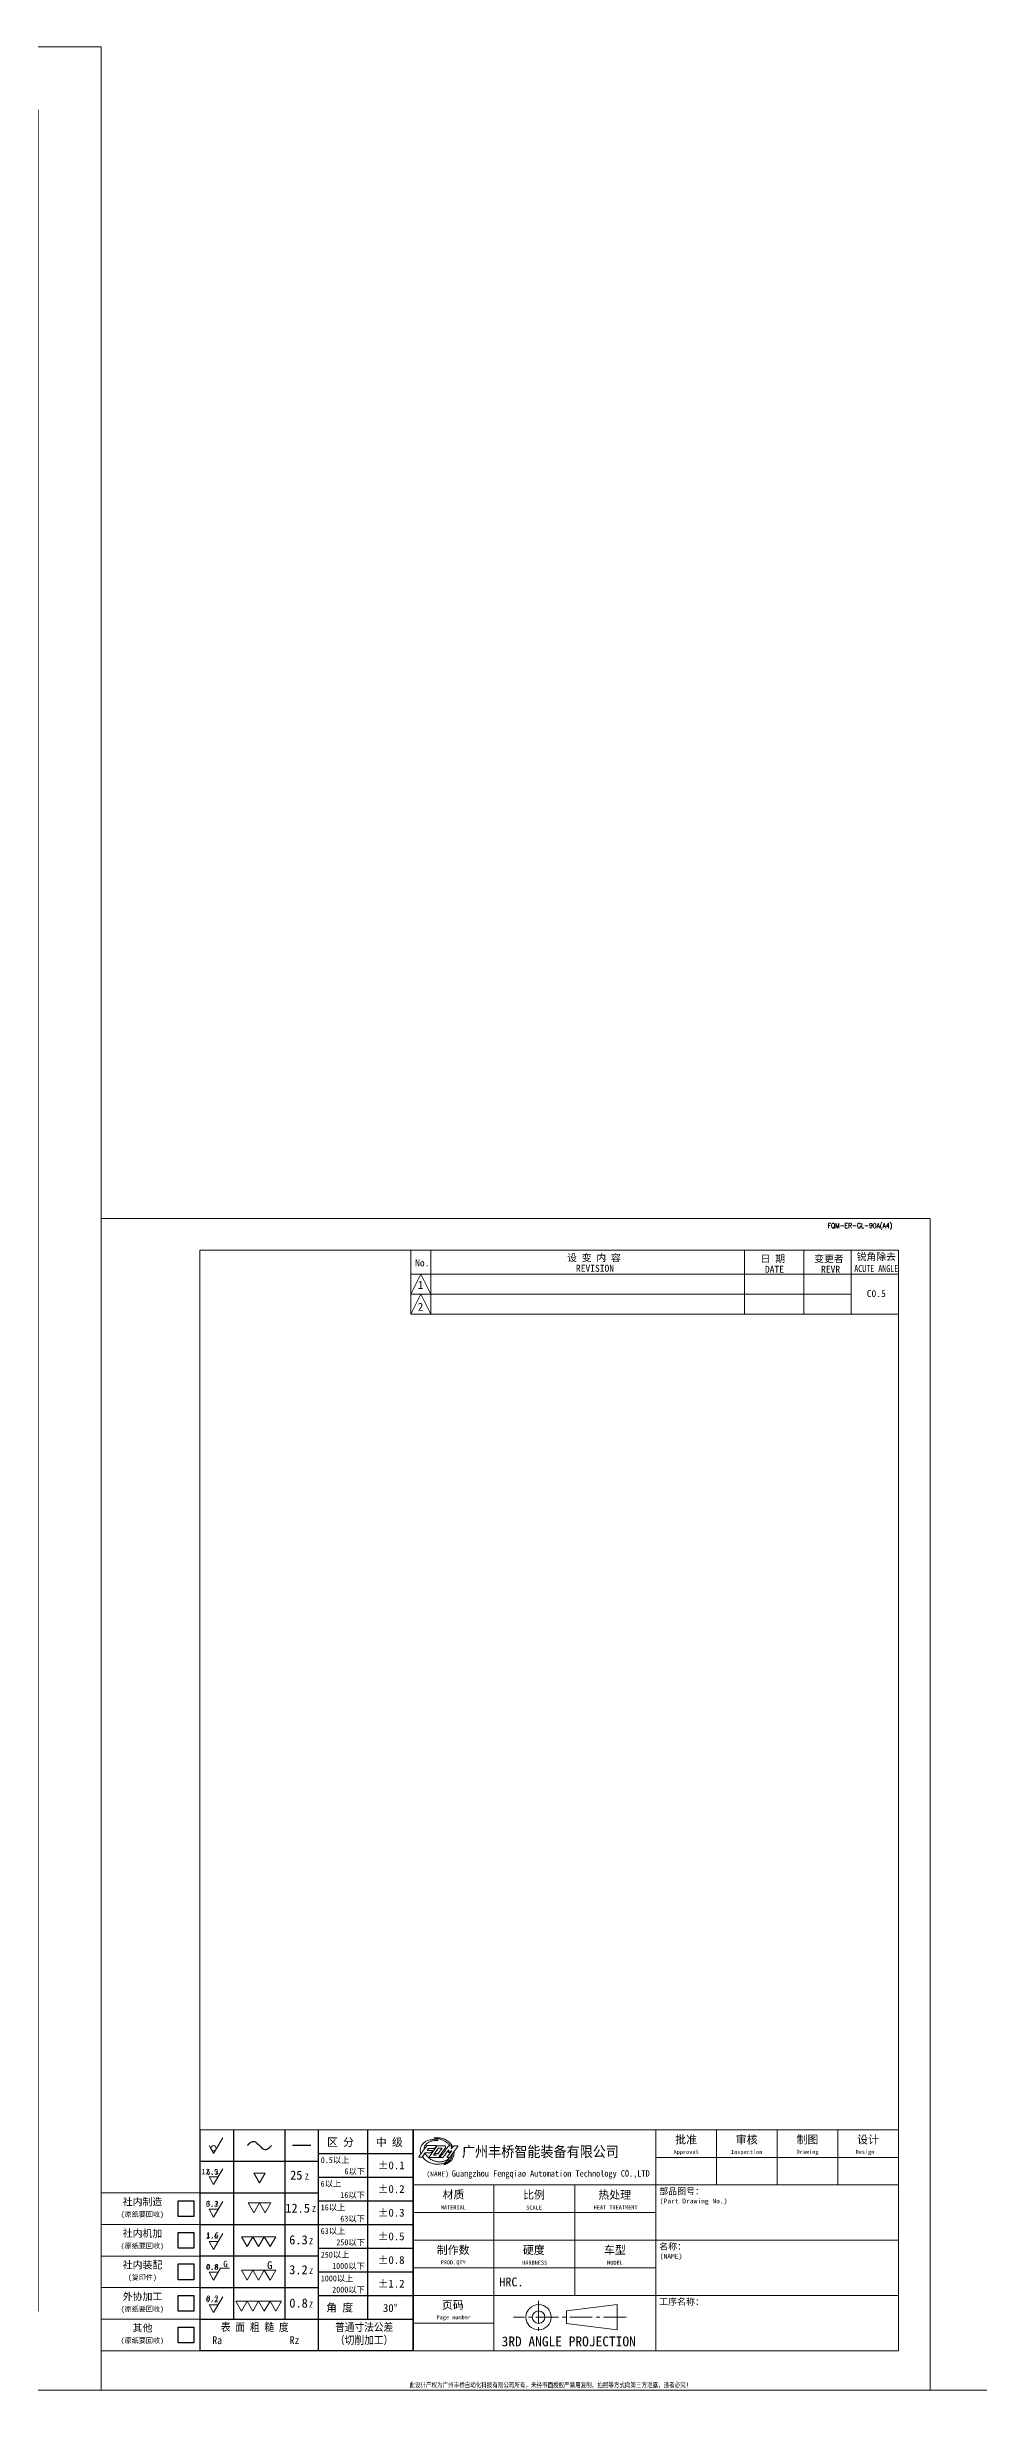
# Model space of a CAD drawing. Extents: x 84854 to 157441, y -74795 to -53229.
# Drawn here: x 90090 to 90326, y -54307 to -53713 of the extents above; entities that cross this region are included whole.
import ezdxf
from ezdxf.enums import TextEntityAlignment as Align

# ---------------------------------------------------------------- set-up
doc = ezdxf.new("R2010")
doc.units = 0
doc.header["$MEASUREMENT"] = 0
doc.linetypes.add('CENTER2', pattern=[28.575, 19.05, -3.175, 3.175, -3.175])
for name, color, linetype, lineweight in [('A4', 3, 'Continuous', 20), ('图框', 7, 'Continuous', 20), ('尺寸线', 3, 'Continuous', 13), ('细实线', 4, 'Continuous', 25)]:
    doc.layers.add(name, color=color, linetype=linetype, lineweight=lineweight)
doc.layers.add('MARK', color=7, linetype='Continuous')
doc.styles.add('CH-1', font='')
doc.styles.add('MX_NOTE_STANDARD', font='txt.shx', dxfattribs={"bigfont": 'extfont.shx'})
doc.styles.get("Standard").update_dxf_attribs({"font": 'FSGB2312.ttf', "width": 0.8, "height": 3.5})
doc.styles.get('CH-1').set_extended_font_data('SimSun')

# ---------------------------------------------------------------- blocks, each defined once
blk = doc.blocks.new('A$C34C2392C')
at = {"linetype": 'CENTER2', "ltscale": 0.3}
for p, q in [((-5.53, 4.13), (-5.53, -4.13)), ((16.64, 0), (-11.88, 0))]:
    blk.add_line(p, q, dxfattribs=at)
for p, q in [((1.54, 1.6), (14.34, 3.2)), ((14.34, 3.2), (14.34, -3.2)), ((1.54, -1.6), (1.54, 1.6)), ((14.34, -3.2), (1.54, -1.6))]:
    blk.add_line(p, q)
for radius in [3.2, 1.6]:
    blk.add_arc((-5.53, 0), radius, 0, 359.9894)
blk = doc.blocks.new('111')
at = {"color": 140, "ltscale": 0.5}
for p, q in [((-14567.7, -14968.3), (-14571.8, -14973.7)), ((-14543.3, -14962.2), (-14565.3, -14991.6)), ((-14540.2, -14960.6), (-14522, -14960.6)), ((-14502.3, -14960.6), (-14508.4, -14960.6)), ((-14506.1, -14994), (-14482.9, -14962.7)), ((-14493.9, -14960.6), (-14484, -14960.6)), ((-14587.4, -14993.9), (-14594.8, -14993.9)), ((-14577.2, -14981.4), (-14586.3, -14993.4)), ((-14563.8, -14994.7), (-14537.6, -14994.7)), ((-14556.2, -14975.8), (-14559.3, -14980.3)), ((-14545.4, -14987.7), (-14553.2, -14987.7)), ((-14545.3, -14987.5), (-14547.4, -14984)), ((-14541.9, -14983), (-14547, -14983)), ((-14541.9, -14983), (-14541, -14984.5)), ((-14532.3, -14994.7), (-14526.7, -14994.7))]:
    blk.add_line(p, q, dxfattribs=at)
for centre, radius, start, end in [((-14570.7, -14962.6), 2.59, 90, 143.2146), ((-14567.6, -14968.4), 0.13, 90, 142.9576), ((-14551.2, -14967), 1.3, 270, 322.847), ((-14545.3, -14960.5), 0.518, 322.847, 90), ((-14540.2, -14964.5), 3.89, 90, 143.1791), ((-14538.5, -14967.8), 0.13, 90, 143.2802), ((-14528.8, -14967.8), 0.13, 323.8117, 90), ((-14522, -14964.5), 3.89, 323.504, 90), ((-14508.4, -14961.9), 1.3, 90, 142.7605), ((-14484, -14961.9), 1.3, 323.5154, 90), ((-14594.8, -14992.6), 1.3, 143.2146, 270), ((-14587.4, -14992.6), 1.3, 270, 322.7804), ((-14576.2, -14982.2), 1.3, 90, 142.7804), ((-14571.7, -14973.7), 0.13, 142.9576, 270), ((-14563.8, -14992.7), 1.94, 143.1791, 270), ((-14553.2, -14987.5), 0.13, 143.2802, 270), ((-14545.4, -14987.5), 0.13, 270, 30.8735), ((-14540.9, -14984.4), 0.13, 209.8404, 323.8117), ((-14532.3, -14993.4), 1.3, 142.7605, 270), ((-14526.7, -14992.7), 1.94, 270, 323.3415), ((-14513.5, -14993.9), 0.648, 143.387, 270), ((-14509.4, -14973.3), 0.324, 354.5829, 143.4402), ((-14507.1, -14993.3), 1.3, 270, 323.5154), ((-14500.9, -14975.4), 0.324, 323.3038, 127.2693)]:
    blk.add_arc(centre, radius, start, end, dxfattribs=at)
for points, knots in [([(-14572.8, -14961), (-14573, -14961.3), (-14573.2, -14961.6), (-14573.5, -14961.9), (-14580.9, -14971.9), (-14588.4, -14981.9), (-14595.9, -14991.8)], [-0.084236, -0.084236, -0.084236, -0.084236, 0, 0, 0, 2.885251, 2.885251, 2.885251, 2.885251]), ([(-14570.7, -14960), (-14570.4, -14960), (-14570.1, -14960), (-14569.7, -14960), (-14569.7, -14960), (-14569.7, -14960), (-14569.7, -14960), (-14562.3, -14960), (-14554.8, -14960), (-14547.3, -14960), (-14547.3, -14960), (-14547.3, -14960), (-14547.3, -14960), (-14546.6, -14960), (-14546, -14960), (-14545.3, -14960)], [-0.077734, -0.077734, -0.077734, -0.077734, 0, 0, 0, 0, 0, 0, 1.729211, 1.729211, 1.729211, 1.729211, 1.729211, 1.729211, 1.885805, 1.885805, 1.885805, 1.885805]), ([(-14551.2, -14968.3), (-14551.2, -14968.3), (-14551.3, -14968.3), (-14551.3, -14968.3), (-14551.3, -14968.3), (-14551.3, -14968.3), (-14551.3, -14968.3), (-14556.8, -14968.3), (-14562.2, -14968.3), (-14567.6, -14968.3)], [-0.012966, -0.012966, -0.012966, -0.012966, 0, 0, 0, 0, 0, 0, 1.257183, 1.257183, 1.257183, 1.257183]), ([(-14544.9, -14960.8), (-14545.2, -14961.3), (-14545.6, -14961.8), (-14546, -14962.3), (-14546, -14962.3), (-14546, -14962.3), (-14546, -14962.3), (-14547.2, -14963.9), (-14548.5, -14965.6), (-14549.8, -14967.3), (-14549.8, -14967.3), (-14549.8, -14967.3), (-14549.8, -14967.3), (-14549.9, -14967.4), (-14550, -14967.6), (-14550.1, -14967.8)], [-0.1423966, -0.1423966, -0.1423966, -0.1423966, 0, 0, 0, 0, 0, 0, 0.4822707, 0.4822707, 0.4822707, 0.4822707, 0.4822707, 0.4822707, 0.529029, 0.529029, 0.529029, 0.529029]), ([(-14509.4, -14961.1), (-14509.8, -14961.6), (-14510.2, -14962.1), (-14510.5, -14962.5), (-14518, -14972.3), (-14525.4, -14982.1), (-14532.8, -14991.9), (-14533, -14992.1), (-14533.2, -14992.4), (-14533.4, -14992.6)], [-0.140102, -0.140102, -0.140102, -0.140102, 0, 0, 0, 2.844058, 2.844058, 2.844058, 2.913465, 2.913465, 2.913465, 2.913465]), ([(-14502.3, -14960.6), (-14502.1, -14960.6), (-14501.6, -14960.6), (-14500.7, -14961), (-14500.3, -14962.2), (-14500.5, -14963.8), (-14501.1, -14965.4), (-14501.7, -14967), (-14502.1, -14968.2), (-14502.5, -14968.9), (-14502.4, -14969.2), (-14502.1, -14969.2), (-14501.7, -14969.1), (-14500.9, -14968.2), (-14499.7, -14966.7), (-14498, -14964.7), (-14496.4, -14962.8), (-14495, -14961.5), (-14494.2, -14960.9), (-14493.9, -14960.6)], [0, 0, 0, 0, 0.047379, 0.11361, 0.198731, 0.32589, 0.467244, 0.599055, 0.733672, 0.758899, 0.77069, 0.790267, 0.820293, 0.867992, 1.054564, 1.278066, 1.476304, 1.62487, 1.711224, 1.711224, 1.711224, 1.711224]), ([(-14547, -14983), (-14547.1, -14983), (-14547.2, -14982.9), (-14547.4, -14983.1), (-14547.5, -14983.2), (-14547.5, -14983.4), (-14547.5, -14983.6), (-14547.5, -14983.8), (-14547.4, -14983.9), (-14547.4, -14984)], [0, 0, 0, 0, 0.0189462, 0.0330559, 0.0436533, 0.0575788, 0.0766083, 0.0956988, 0.1082528, 0.1082528, 0.1082528, 0.1082528]), ([(-14514, -14993.5), (-14513.6, -14993.1), (-14513.3, -14992.6), (-14512.9, -14992.1), (-14512.9, -14992.1), (-14512.9, -14992.1), (-14512.9, -14992.1), (-14508.8, -14986.6), (-14504.7, -14981.1), (-14500.6, -14975.6)], [-0.132838, -0.132838, -0.132838, -0.132838, 0, 0, 0, 0, 0, 0, 1.591518, 1.591518, 1.591518, 1.591518])]:
    blk.add_open_spline(points, degree=3, knots=knots, dxfattribs=at)
at = {"color": 3, "ltscale": 0.5}
for points, knots in [([(-14589.9, -14983.8), (-14590.4, -14982), (-14591.2, -14978.8), (-14591.6, -14974.3), (-14591.4, -14970.7), (-14590.9, -14967), (-14589.8, -14963.6), (-14588.2, -14960.3), (-14586.3, -14957.4), (-14584, -14954.2), (-14580.5, -14951.2), (-14575.7, -14948), (-14569.9, -14945.3), (-14562.8, -14943.2), (-14555.4, -14942.7), (-14549.1, -14942.9), (-14544.8, -14943.3), (-14542.5, -14943.7), (-14541.4, -14944.1), (-14540.9, -14944.2), (-14540.9, -14944.9), (-14541.2, -14945.4), (-14541.6, -14945.5), (-14541.8, -14945.5)], [0.033361, 0.033361, 0.033361, 0.033361, 0.471833, 0.793856, 1.06763, 1.327784, 1.632518, 1.904259, 2.171672, 2.434164, 2.811787, 3.221221, 3.771763, 4.287691, 4.918993, 5.487196, 5.736969, 5.935719, 6.004988, 6.011363, 6.068145, 6.111246, 6.151841, 6.151841, 6.151841, 6.151841]), ([(-14541.8, -14945.5), (-14544, -14945.5), (-14549.8, -14945.4), (-14558.5, -14946.4), (-14566.7, -14949.7), (-14573.3, -14954.5), (-14577.9, -14960.3), (-14580.4, -14966.2), (-14580.2, -14969.6), (-14580.1, -14970.8)], [0, 0, 0, 0, 0.511401, 1.333961, 2.006207, 2.544799, 3.201133, 3.690752, 3.982461, 3.982461, 3.982461, 3.982461]), ([(-14551.6, -14937.9), (-14551.6, -14937.9), (-14551.6, -14937.7), (-14549.7, -14937.5), (-14547.4, -14937.5), (-14543.1, -14937.6), (-14538.3, -14937.7), (-14532.8, -14938.2), (-14526.8, -14940), (-14520.8, -14941.9), (-14516, -14944.5), (-14511.7, -14947.4), (-14507.7, -14950.2), (-14503.7, -14954.2), (-14500.5, -14958.5), (-14498.4, -14961.8), (-14497.6, -14963.6), (-14497.5, -14964.1)], [0, 0, 0, 0, 0.013513, 0.041806, 0.340693, 0.661167, 1.001786, 1.450195, 1.93793, 2.441413, 2.919246, 3.201062, 3.624217, 4.053268, 4.510623, 4.853859, 4.962074, 4.962074, 4.962074, 4.962074]), ([(-14585.3, -14992), (-14584.1, -14993.8), (-14580.6, -14999.1), (-14571.8, -15006), (-14560.7, -15011.6), (-14548.1, -15014.3), (-14535.9, -15014.2), (-14524.3, -15011.8), (-14515.8, -15006.9), (-14510.9, -15001.8), (-14508.5, -14998.8), (-14507.9, -14996.8), (-14508.7, -14996.6), (-14508.9, -14996.9), (-14509, -14997.1)], [0.008574, 0.008574, 0.008574, 0.008574, 0.511088, 1.461558, 2.551285, 3.372869, 4.408758, 5.360341, 6.07413, 6.646139, 6.965728, 7.014048, 7.055407, 7.097199, 7.097199, 7.097199, 7.097199]), ([(-14509, -14997.1), (-14509.6, -14997.8), (-14511.8, -15000.5), (-14517.5, -15003.5), (-14524.1, -15005.7), (-14530.8, -15007.1), (-14537.1, -15007.1), (-14542.9, -15006.7), (-14547.9, -15005.4), (-14552.8, -15004), (-14558, -15001.8), (-14563.2, -14998.7), (-14568.5, -14995.1), (-14572.4, -14990.5), (-14575.8, -14986.3), (-14577.4, -14983.7), (-14578, -14982.5)], [0, 0, 0, 0, 0.227272, 0.804496, 1.430419, 1.862632, 2.367125, 2.88024, 3.204387, 3.579335, 4.036384, 4.516387, 4.985288, 5.507707, 5.907232, 6.223175, 6.223175, 6.223175, 6.223175]), ([(-14498.3, -14983.5), (-14498.5, -14984.9), (-14498.8, -14987), (-14499.6, -14990), (-14500.7, -14992.4), (-14501.7, -14995.1), (-14503.2, -14997.6), (-14505.1, -15000.8), (-14507.4, -15003.2), (-14510, -15006.1), (-14513.1, -15008.2), (-14516.3, -15010.6), (-14519.5, -15012.3), (-14521.5, -15013.5), (-14523.3, -15013.9), (-14523.3, -15015), (-14522.7, -15015.1), (-14522.3, -15015.1)], [0.004933, 0.004933, 0.004933, 0.004933, 0.333622, 0.498315, 0.724349, 0.934741, 1.17012, 1.401267, 1.780901, 1.94954, 2.292483, 2.648069, 2.865789, 3.139575, 3.199954, 3.253921, 3.331828, 3.331828, 3.331828, 3.331828]), ([(-14522.3, -15015.1), (-14521.4, -15014.9), (-14518.3, -15014.2), (-14513.8, -15012.1), (-14508.8, -15009), (-14504.6, -15006), (-14500.9, -15001.9), (-14497.9, -14997.5), (-14495.5, -14992.1), (-14493.5, -14985.3), (-14493.4, -14979.9), (-14493.3, -14976.8)], [0, 0, 0, 0, 0.196818, 0.752706, 1.133972, 1.558354, 1.94217, 2.414014, 2.774875, 3.316286, 4.02771, 4.02771, 4.02771, 4.02771])]:
    blk.add_open_spline(points, degree=3, knots=knots, dxfattribs=at)
at = {"color": 140, "ltscale": 0.5}
for points in [[(-14538.6, -14967.8), (-14543.5, -14974.3), (-14548.4, -14980.9), (-14553.3, -14987.5)], [(-14528.6, -14967.9), (-14532.7, -14973.4), (-14536.8, -14979), (-14540.8, -14984.5)], [(-14538.5, -14967.7), (-14535.3, -14967.7), (-14532, -14967.7), (-14528.8, -14967.7)], [(-14518.8, -14966.8), (-14524.8, -14974.9), (-14530.8, -14982.9), (-14536.7, -14991)], [(-14561.5, -14980.9), (-14566.4, -14980.9), (-14571.3, -14980.9), (-14576.2, -14980.9)], [(-14557.6, -14973.9), (-14562.3, -14973.9), (-14567, -14973.9), (-14571.7, -14973.9)], [(-14509.6, -14973.1), (-14514, -14979), (-14518.5, -14985), (-14525.1, -14993.9)], [(-14513.5, -14994.6), (-14511.3, -14994.6), (-14509.2, -14994.6), (-14507.1, -14994.6)], [(-14509.6, -14978.7), (-14509.4, -14976.9), (-14509.2, -14975.1), (-14509.1, -14973.3)], [(-14507.2, -14979.8), (-14505.2, -14978.3), (-14503.1, -14976.7), (-14501.1, -14975.2)]]:
    blk.add_open_spline(points, degree=3, dxfattribs=at)
at = {"color": 3, "ltscale": 0.5}
blk.add_spline([(-14551.6, -14937.9), (-14551.4, -14938.6), (-14550.3, -14939), (-14547, -14939.3), (-14544.1, -14939.7), (-14539.6, -14940.5), (-14534.6, -14941.6), (-14530.3, -14942.9), (-14526, -14944.5), (-14522.1, -14946.7), (-14518.5, -14948.7), (-14512.4, -14953.2), (-14509.6, -14955.7), (-14508.2, -14957.2), (-14505.2, -14960.6)], degree=3, dxfattribs=at)
at = {"color": 140, "ltscale": 0.5}
for points in [[(-14561.5, -14980.9), (-14560.5, -14980.9), (-14559.9, -14980.8), (-14559.6, -14980.6), (-14559.3, -14980.3)], [(-14556.2, -14975.8), (-14556, -14975.3), (-14556, -14974.7), (-14556.2, -14974.2), (-14556.5, -14974), (-14557, -14973.9), (-14557.6, -14973.9)], [(-14536.7, -14991), (-14536.8, -14991.1), (-14536.8, -14991.3), (-14536.5, -14991.8), (-14536.2, -14992.4), (-14535.7, -14993.2), (-14535.5, -14993.5), (-14535.6, -14994), (-14536.2, -14994.3), (-14536.9, -14994.6), (-14537.6, -14994.7)], [(-14509.6, -14978.7), (-14509.6, -14979.5), (-14509.5, -14980.1), (-14509.1, -14980.4), (-14508.7, -14980.6), (-14508.3, -14980.5), (-14507.9, -14980.4), (-14507.2, -14979.8)]]:
    blk.add_spline(points, degree=3, dxfattribs=at)
blk = doc.blocks.new('A$C67844AE1')
for p, q in [((-492, 112), (0, 112)), ((-246, 112), (-246, -112)), ((-184.5, 112), (-184.5, 56)), ((-123, 112), (-123, 56)), ((-61.5, 112), (-61.5, 56)), ((0, -112), (0, 112)), ((-246, 84), (0, 84)), ((-492, 68), (-492, -112)), ((-492, 68), (-492, -112)), ((-492, -112), (-492, 68)), ((-492, 68), (-492, -112)), ((-492, 68), (-492, -112)), ((-492, 68), (-492, -112)), ((-492, 68), (-492, -112)), ((-492, 68), (-492, -112)), ((-492, 68), (-492, -112)), ((-492, -112), (-492, 68)), ((-492, 68), (-492, -112)), ((-492, 68), (-492, -112)), ((-492, 68), (-492, -112)), ((-492, 68), (-492, -112)), ((-492, 56), (0, 56)), ((-410, 56), (-410, -112)), ((-328, 56), (-328, -56)), ((-492, 28), (-246, 28)), ((-492, 0), (0, 0)), ((-492, -28), (-246, -28)), ((-492, -56), (0, -56)), ((-492, -84), (-410, -84)), ((-492, -112), (0, -112))]:
    blk.add_line(p, q)
at = {"layer": '细实线', "color": 0, "linetype": 'Continuous'}
for p, q in [((-492, 112), (-492, 56)), ((-492, 68), (-492, -112)), ((-492, 68), (-492, -112)), ((-492, 68), (-492, -112))]:
    blk.add_line(p, q, dxfattribs=at)
at = {"color": 140, "xscale": 0.35, "yscale": 0.35, "zscale": 0.35}
blk.add_blockref('111', (4622.4, 5332), dxfattribs=at)
at = {"lineweight": 35, "xscale": 4, "yscale": 4, "zscale": 4}
blk.add_blockref('A$C34C2392C', (-342.6, -78), dxfattribs=at)
at = {"style": 'CH-1'}
for s, height, p in [('批准', 8.11, (-215.2, 102.3)), ('审核', 8.11, (-153.8, 102.3)), ('制图', 8.11, (-92.2, 102.3)), ('设计', 8.11, (-30.8, 102.3)), ('Approval', 4.06, (-215.2, 89.1)), ('Inspection', 4.06, (-153.8, 89.1)), ('Drawing', 4.06, (-92.2, 89.1)), ('Design  ', 4.06, (-30.8, 89.1)), ('比例', 8.11, (-369.3, 46.3)), ('MATERIAL', 4.06, (-451.1, 33.3)), ('SCALE', 4.06, (-369.3, 33.1)), ('制作数', 8.11, (-451.3, -9.7)), ('车型', 8.11, (-287.3, -9.7)), ('PROD.QTY', 4.06, (-451.3, -22.9)), ('MODEL', 4.06, (-287.3, -22.9)), ('3RD ANGLE PROJECTION', 10, (-334.2, -102.6))]:
    blk.add_text(s, height=height, dxfattribs=at).set_placement(p, align=Align.MIDDLE)
at = {"lineweight": 35, "style": 'CH-1'}
for s, height, p in [('(NAME)', 4.87, (-478.4, 64.7)), ('部品图号：', 6.49, (-242.5, 46.4)), ('(Part Drawing No.)', 4.868, (-241.9, 37.3)), ('名称：', 6.49, (-242.5, -9.6)), ('(NAME)', 4.87, (-241.9, -18.7)), ('工序名称：', 6.49, (-242.5, -65.6))]:
    blk.add_text(s, height=height, dxfattribs=at).set_placement(p)
at = {"style": 'CH-1'}
blk.add_text('材质', height=8.11, dxfattribs=at).set_placement((-462.1, 42.2))
at = {"lineweight": 35, "style": 'CH-1'}
for s, height, p in [('热处理', 8.11, (-287.6, 46.3)), ('HEAT TREATMENT', 4.055, (-286.7, 33.3)), ('硬度', 8.11, (-369.6, -9.7)), ('HARDNESS', 4.06, (-368.7, -22.7)), ('HRC.', 9, (-392.3, -42.3, -1000.3)), ('页码', 8.11, (-451.6, -65.7)), ('Page number', 4.055, (-450.7, -78.7))]:
    blk.add_text(s, height=height, dxfattribs=at).set_placement(p, align=Align.MIDDLE)
at = {"layer": 'MARK', "style": 'CH-1', "width": 0.9}
blk.add_text('广州丰桥智能装备有限公司', height=10.8, dxfattribs=at).set_placement((-442.4, 84.4))
at = {"layer": 'MARK', "insert": (-452.7, 71), "char_height": 6.5, "width": 556.951, "attachment_point": 1, "style": 'CH-1'}
blk.add_mtext('{\\W0.9;Guangzhou Fengqiao Automation Technology CO.,LTD}', dxfattribs=at)
blk = doc.blocks.new('A$C32AF00EF')
for p, q in [((0, 0), (2.89, 5)), ((-1.44, 2.5), (0, 0))]:
    blk.add_line(p, q)
blk.add_circle((0, 1.67), 0.833)
blk = doc.blocks.new('A$C553B2148')
for p, q in [((1.44, 0), (-1.44, 0)), ((-1.44, 0), (0, -2.5)), ((0, -2.5), (2.89, 2.5))]:
    blk.add_line(p, q)
at = {"style": 'MX_NOTE_STANDARD'}
blk.add_attdef('12.5', text='', height=1.75, dxfattribs=at).set_placement((1.44, 0.28), align=Align.BOTTOM_RIGHT)
blk = doc.blocks.new('A$C1377093C')
for p, q in [((0, 0), (-1.44, 2.5)), ((-1.44, 2.5), (1.44, 2.5)), ((1.44, 2.5), (0, 0))]:
    blk.add_line(p, q)
blk = doc.blocks.new('A$C6D2D6B6B')
for p, q in [((0, 0), (-1.44, 2.5)), ((-1.44, 2.5), (1.44, 2.5)), ((1.44, 2.5), (0, 0)), ((1.44, 2.5), (4.33, 2.5)), ((2.89, 0), (1.44, 2.5)), ((4.33, 2.5), (2.89, 0))]:
    blk.add_line(p, q)
blk = doc.blocks.new('A$C62DD302B')
for p, q in [((-2.89, 0), (-4.33, 2.5)), ((-4.33, 2.5), (-1.44, 2.5)), ((-1.44, 2.5), (-2.89, 0)), ((-1.44, 2.5), (1.44, 2.5)), ((0, 0), (-1.44, 2.5)), ((1.44, 2.5), (0, 0)), ((2.89, 0), (1.44, 2.5)), ((1.44, 2.5), (4.33, 2.5)), ((4.33, 2.5), (2.89, 0))]:
    blk.add_line(p, q)
blk = doc.blocks.new('A$C077E39D2')
for p, q in [((-4.33, -2.5), (-5.77, 0)), ((-5.77, 0), (-2.89, 0)), ((-2.89, 0), (-4.33, -2.5)), ((-2.89, 0), (0, 0)), ((-1.44, -2.5), (-2.89, 0)), ((0, 0), (-1.44, -2.5)), ((1.44, -2.5), (0, 0)), ((0, 0), (2.89, 0)), ((2.89, 0), (1.44, -2.5)), ((4.33, -2.5), (2.89, 0)), ((2.89, 0), (5.77, 0)), ((5.77, 0), (4.33, -2.5))]:
    blk.add_line(p, q)
blk = doc.blocks.new('A$C09D43E00')
for p, q in [((0, 0), (1.78, 3.08)), ((1.78, 3.08), (4.07, 3.08)), ((1.15, 2), (-1.15, 2)), ((-1.15, 2), (0, 0))]:
    blk.add_line(p, q)
at = {"style": 'MX_NOTE_STANDARD'}
blk.add_attdef('12.5', text='', height=1.4, dxfattribs=at).set_placement((1.15, 2.22), align=Align.BOTTOM_RIGHT)
at = {"layer": '细实线', "color": 0, "style": 'CH-1'}
blk.add_text('G', height=1.6, dxfattribs=at).set_placement((2.47, 3.33))
blk = doc.blocks.new('A$C339E5D7D')
for p, q in [((-2.89, 0), (-4.33, 2.5)), ((-4.33, 2.5), (-1.44, 2.5)), ((-1.44, 2.5), (-2.89, 0)), ((-1.44, 2.5), (1.44, 2.5)), ((0, 0), (-1.44, 2.5)), ((1.44, 2.5), (0, 0)), ((2.89, 0), (1.44, 2.5)), ((1.44, 2.5), (4.33, 2.5)), ((4.33, 2.5), (2.89, 0))]:
    blk.add_line(p, q)
at = {"layer": '细实线', "color": 0, "style": 'CH-1'}
blk.add_text('G', height=2, dxfattribs=at).set_placement((2.13, 2.81))
blk = doc.blocks.new('54')
for p, q in [((5360.79, 6053.19), (5468.79, 6053.19)), ((5468.79, 6047.19), (5468.79, 5957.19)), ((5468.79, 6047.19), (5468.79, 5957.19)), ((5468.79, 5957.19), (5468.79, 6047.19)), ((5468.79, 6047.19), (5468.79, 5957.19)), ((5468.79, 6047.19), (5468.79, 5957.19)), ((5468.79, 6047.19), (5468.79, 5957.19)), ((5468.79, 6047.19), (5468.79, 5957.19)), ((5468.79, 6047.19), (5468.79, 5957.19)), ((5468.79, 6047.19), (5468.79, 5957.19)), ((5468.79, 5957.19), (5468.79, 6047.19)), ((5468.79, 6047.19), (5468.79, 5957.19)), ((5468.79, 6047.19), (5468.79, 5957.19)), ((5468.79, 6047.19), (5468.79, 5957.19)), ((5468.79, 6047.19), (5468.79, 5957.19))]:
    blk.add_line(p, q)
at = {"layer": '细实线', "color": 0, "linetype": 'Continuous'}
for p, q in [((5360.79, 6053.19), (5360.79, 5941.19)), ((5377.79, 6053.19), (5377.79, 5957.19)), ((5403.79, 6053.19), (5403.79, 5957.19)), ((5420.79, 6053.19), (5420.79, 5941.19)), ((5445.79, 6053.19), (5445.79, 5957.19)), ((5468.79, 6053.19), (5468.79, 5941.19)), ((5468.79, 6047.19), (5468.79, 5957.19)), ((5468.79, 6047.19), (5468.79, 5957.19)), ((5468.79, 6047.19), (5468.79, 5957.19)), ((5407.7, 6045.29), (5417.04, 6045.29)), ((5420.79, 6041.19), (5468.79, 6041.19)), ((5360.79, 6037.19), (5420.79, 6037.19)), ((5420.79, 6029.19), (5468.79, 6029.19)), ((5360.79, 6021.19), (5420.79, 6021.19)), ((5420.79, 6017.19), (5468.79, 6017.19)), ((5360.79, 6005.19), (5420.79, 6005.19)), ((5420.79, 6005.19), (5468.79, 6005.19)), ((5360.79, 5989.19), (5420.79, 5989.19)), ((5420.79, 5993.19), (5468.79, 5993.19)), ((5420.79, 5981.19), (5468.79, 5981.19)), ((5360.79, 5973.19), (5420.79, 5973.19)), ((5420.79, 5969.19), (5468.79, 5969.19)), ((5360.79, 5957.19), (5468.79, 5957.19)), ((5360.79, 5957.19), (5468.79, 5957.19)), ((5360.79, 5941.19), (5468.79, 5941.19))]:
    blk.add_line(p, q, dxfattribs=at)
at = {"layer": '细实线', "color": 0, "linetype": 'Continuous', "start_tangent": (0.606347, 0.7952), "end_tangent": (0.584547, 0.81136)}
blk.add_spline([(5384.88, 6045.23), (5386.3, 6046.61), (5387.98, 6047.24), (5389.51, 6046.59), (5390.93, 6045.19), (5392.37, 6043.78), (5393.91, 6043.13), (5395.61, 6043.82), (5397.01, 6045.27)], degree=3, dxfattribs=at)
for name, p, xscale, yscale, zscale in [('A$C32AF00EF', (5367.73, 6041.13), 1.600000000000364, 1.600000000000364, 1.600000000000364), ('A$C1377093C', (5390.94, 6026.26), 2, 2, 2), ('A$C6D2D6B6B', (5388.15, 6011.08), 2, 2, 2), ('A$C62DD302B', (5390.57, 5993.94), 2, 2, 2), ('A$C077E39D2', (5390.57, 5966.26), 2, 2, 2)]:
    blk.add_blockref(name, p, dxfattribs=dict(xscale=xscale, yscale=yscale, zscale=zscale))
ref = blk.add_blockref('A$C553B2148', (5367.73, 6029.35), dxfattribs=dict(xscale=1.600000000000364, yscale=1.600000000000364, zscale=1.600000000000364))
ref.add_attrib('12.5', '12.5', dxfattribs={"height": 2.8, "style": 'CH-1'}).set_placement((5370.04, 6029.8), align=Align.BOTTOM_RIGHT)
ref = blk.add_blockref('A$C553B2148', (5367.73, 6012.86), dxfattribs=dict(xscale=1.600000000000364, yscale=1.600000000000364, zscale=1.600000000000364))
ref.add_attrib('12.5', '6.3', dxfattribs={"height": 2.8, "style": 'CH-1'}).set_placement((5370.04, 6013.31), align=Align.BOTTOM_RIGHT)
ref = blk.add_blockref('A$C553B2148', (5367.73, 5996.56), dxfattribs=dict(xscale=1.600000000000364, yscale=1.600000000000364, zscale=1.600000000000364))
ref.add_attrib('12.5', '1.6', dxfattribs={"height": 2.8, "style": 'CH-1'}).set_placement((5370.04, 5997.01), align=Align.BOTTOM_RIGHT)
at = {"lineweight": 35}
ref = blk.add_blockref('A$C09D43E00', (5367.73, 5976.92), dxfattribs=dict(at, xscale=2, yscale=2, zscale=2))
ref.add_attrib('12.5', '0.8', dxfattribs={"height": 2.8, "style": 'CH-1'}).set_placement((5370.04, 5981.37), align=Align.BOTTOM_RIGHT)
at = {"lineweight": 35, "xscale": 2, "yscale": 2, "zscale": 2}
blk.add_blockref('A$C339E5D7D', (5390.57, 5976.92), dxfattribs=at)
ref = blk.add_blockref('A$C553B2148', (5367.73, 5964.47), dxfattribs=dict(xscale=1.600000000000364, yscale=1.600000000000364, zscale=1.600000000000364))
ref.add_attrib('12.5', '0.2', dxfattribs={"height": 2.8, "style": 'CH-1'}).set_placement((5370.04, 5964.92), align=Align.BOTTOM_RIGHT)
at = {"style": 'CH-1', "width": 0.9}
for s, p in [('表 面 粗 糙 度', (5388.59, 5953.25)), ('普通寸法公差', (5444.02, 5953.25)), ('Ra              Rz', (5389.17, 5946.45)), ('（切削加工）', (5444.02, 5946.67))]:
    blk.add_text(s, height=4, dxfattribs=at).set_placement(p, align=Align.MIDDLE)
at = {"layer": '细实线', "color": 0, "style": 'CH-1'}
for s, height, p in [('区 分', 4, (5432.03, 6046.97)), ('中 级', 4, (5456.79, 6046.97)), ('0.5以上', 3, (5429.3, 6037.89)), ('6以下', 3, (5439.3, 6032.14)), ('6以上', 3, (5427.22, 6025.89)), ('16以下', 3, (5438.2, 6020.14)), ('16以上', 3, (5428.26, 6013.89)), ('63以下', 3, (5438.2, 6008.14)), ('63以上', 3, (5428.26, 6001.89)), ('250以下', 3, (5437.19, 5996.14)), ('250以上', 3, (5429.3, 5989.89)), ('1000以下', 3, (5436.08, 5984.14)), ('1000以上', 3, (5430.33, 5977.89)), ('2000以下', 3, (5436.13, 5972.14)), ('角 度', 4, (5431.63, 5963.15))]:
    blk.add_text(s, height=height, dxfattribs=at).set_placement(p, align=Align.MIDDLE)
for s, height, p in [('%%P0.1', 4, (5450.91, 6033.15)), ('6.3', 2.944, (5364.07, 6030.28)), ('25', 4.6, (5406.51, 6027.88)), ('Z', 3, (5414, 6027.96)), ('%%P0.2', 4, (5450.91, 6021.15)), ('3.2', 2.944, (5364.07, 6014.28)), ('12.5', 4.6, (5404.08, 6011.13)), ('Z', 3, (5417.58, 6011.47)), ('%%P0.3', 4, (5450.91, 6009.15)), ('1.6', 2.944, (5364.07, 5998.28)), ('6.3', 4.6, (5406.05, 5995.09)), ('%%P0.5', 4, (5450.91, 5997.15)), ('Z', 3, (5416.15, 5995.17)), ('%%P0.8', 4, (5450.91, 5985.15)), ('0.8', 2.944, (5364.07, 5982.28)), ('3.2', 4.6, (5406.05, 5979.93)), ('Z', 3, (5416.15, 5980.01)), ('%%P1.2', 4, (5450.91, 5973.15)), ('0.2', 2.944, (5364.07, 5966.28)), ('0.8', 4.6, (5406.1, 5963)), ('Z', 3, (5416.15, 5963.08)), ('30°', 4, (5453.55, 5960.81))]:
    blk.add_text(s, height=height, dxfattribs=at).set_placement(p)
blk = doc.blocks.new('fenlei')
at = {"layer": '图框'}
for points in [[(-25, 32), (0, 32), (0, 40), (-25, 40)], [(-25, 24), (0, 24), (0, 32), (-25, 32)], [(-25, 16), (0, 16), (0, 24), (-25, 24)], [(-25, 8), (0, 8), (0, 16), (-25, 16)], [(-25, 0), (0, 0), (0, 8), (-25, 8)]]:
    blk.add_lwpolyline(points, close=True, dxfattribs=at)
at = {"layer": '细实线'}
for points in [[(-5.5, 38), (-1.5, 38), (-1.5, 34), (-5.5, 34)], [(-5.5, 30), (-1.5, 30), (-1.5, 26), (-5.5, 26)], [(-5.5, 22), (-1.5, 22), (-1.5, 18), (-5.5, 18)], [(-5.5, 14), (-1.5, 14), (-1.5, 10), (-5.5, 10)], [(-5.5, 6), (-1.5, 6), (-1.5, 2), (-5.5, 2)]]:
    blk.add_lwpolyline(points, close=True, dxfattribs=at)
at = {"style": 'CH-1'}
for s, height, p in [('社内制造', 1.836, (-14.54, 37.8)), ('(原纸要回收)', 1.285, (-14.58, 34.52)), ('社内机加', 1.836, (-14.54, 29.8)), ('(原纸要回收)', 1.285, (-14.58, 26.52)), ('社内装配', 1.836, (-14.54, 21.8)), ('(复印件)', 1.285, (-14.58, 18.52)), ('外协加工', 1.836, (-14.54, 13.8)), ('(原纸要回收)', 1.285, (-14.58, 10.52)), ('其他', 1.836, (-14.54, 5.8)), ('(原纸要回收)', 1.285, (-14.58, 2.52))]:
    blk.add_text(s, height=height, dxfattribs=at).set_placement(p, align=Align.MIDDLE)
blk = doc.blocks.new('1比1 竖框')
at = {"layer": '图框'}
for p, q in [((0, 0), (0, 297)), ((0, 297), (210, 297)), ((178, 297), (202, 297)), ((210, 297), (210, 0)), ((25, 289), (202, 289)), ((25, 10), (25, 289)), ((25, 272.79), (25, 289)), ((78.45, 272.79), (78.45, 289)), ((83.52, 289), (83.52, 272.79)), ((163, 289), (163, 272.79)), ((163, 289), (163, 272.79)), ((163, 289), (163, 272.79)), ((163, 289), (163, 272.79)), ((163, 289), (163, 272.79)), ((178, 289), (178, 272.79)), ((178, 289), (178, 272.79)), ((178, 289), (178, 272.79)), ((178, 289), (178, 272.79)), ((178, 289), (178, 272.79)), ((178, 289), (202, 289)), ((178, 289), (202, 289)), ((178, 289), (202, 289)), ((178, 289), (202, 289)), ((202, 289), (178, 289)), ((190, 289), (190, 272.79)), ((190, 289), (190, 272.79)), ((190, 289), (190, 272.79)), ((190, 289), (190, 272.79)), ((190, 289), (190, 272.79)), ((202, 289), (202, 10)), ((78.45, 277.86), (80.99, 282.93)), ((78.45, 282.93), (190, 282.93)), ((78.45, 282.93), (190, 282.93)), ((78.45, 282.93), (190, 282.93)), ((78.45, 282.93), (190, 282.93)), ((80.99, 282.93), (83.52, 277.86)), ((190, 282.93), (202, 282.93)), ((190, 282.93), (202, 282.93)), ((190, 282.93), (202, 282.93)), ((190, 282.93), (202, 282.93)), ((78.45, 272.79), (80.99, 277.86)), ((78.45, 277.86), (190, 277.86)), ((78.45, 277.86), (190, 277.86)), ((78.45, 277.86), (190, 277.86)), ((78.45, 277.86), (190, 277.86)), ((80.99, 277.86), (83.52, 272.79)), ((78.45, 272.79), (202, 272.79)), ((202, 272.79), (78.45, 272.79)), ((78.45, 272.79), (202, 272.79)), ((78.45, 272.79), (202, 272.79)), ((30.07, 10), (202, 10)), ((210, 0), (0, 0))]:
    blk.add_line(p, q, dxfattribs=at)
for name, p, xscale, yscale, zscale in [('54', (-2655.4, -2960.59), 0.5, 0.5, 0.5), ('A$C67844AE1', (202, 38), 0.25, 0.25, 0.25)]:
    blk.add_blockref(name, p, dxfattribs=dict(at, xscale=xscale, yscale=yscale, zscale=zscale))
blk.add_blockref('fenlei', (25, 10), dxfattribs=at)
at = {"layer": '图框', "style": 'CH-1'}
for s, height, p in [('设 变 内 容', 1.775, (124.84, 287.09)), ('锐角除去', 1.775, (196.38, 287.37)), ('No.', 1.775, (81.35, 285.73)), ('REVISION', 1.775, (125.11, 284.38)), ('日 期', 1.775, (170.17, 286.84)), ('变更者', 1.775, (184.38, 286.84)), ('DATE', 1.775, (170.59, 284.13)), ('REVR', 1.775, (184.8, 284.13)), ('1', 2.03, (80.9, 280.16)), ('C0.5', 1.775, (196.38, 277.97)), ('2', 2.03, (80.9, 274.61))]:
    blk.add_text(s, height=height, dxfattribs=at).set_placement(p, align=Align.MIDDLE)
at = {"layer": '图框', "style": 'CH-1', "width": 0.7}
blk.add_text('ACUTE ANGLE', height=1.7746, dxfattribs=at).set_placement((196.38, 284.31), align=Align.MIDDLE)
at = {"layer": '图框', "char_height": 1.25}
for s, insert, width, attachment_point in [('{\\Ftxt,@extfont2|c134;FQM-ER-GL-90A(A4)}', (192.25, 295), 39, 5), ('{\\fSimSun|b1|i0|c134|p2;此设计产权为广州丰桥自动化科技有限公司所有，未经书面授权严禁用复制、拍照等方式向第三方泄露，违者必究!}', (113.5, 0.5), 177, 8)]:
    blk.add_mtext(s, dxfattribs=dict(at, insert=insert, width=width, attachment_point=attachment_point))

msp = doc.modelspace()

# ---------------------------------------------------------------- linework, layer by layer
at = {"layer": 'A4'}
for points in [[(89683.81, -53713.07), (90103.81, -53713.07), (90103.81, -54307.07), (89683.81, -54307.07)], [(90103.81, -54010.07), (90313.81, -54010.07), (90313.81, -54307.07), (90103.81, -54307.07)]]:
    msp.add_lwpolyline(points, close=True, dxfattribs=at)
at = {"layer": '尺寸线'}
msp.add_line((84853.81, -54307.07), (117003.039, -54307.07), dxfattribs=at)

# ---------------------------------------------------------------- block references
at = {"layer": '图框', "xscale": 2, "yscale": 2, "zscale": 2}
msp.add_blockref('1比1 竖框', (89683.81, -54307.07), dxfattribs=at)
at = {"layer": '图框'}
msp.add_blockref('1比1 竖框', (90103.81, -54307.07), dxfattribs=at)

doc.saveas('drawing.dxf')
